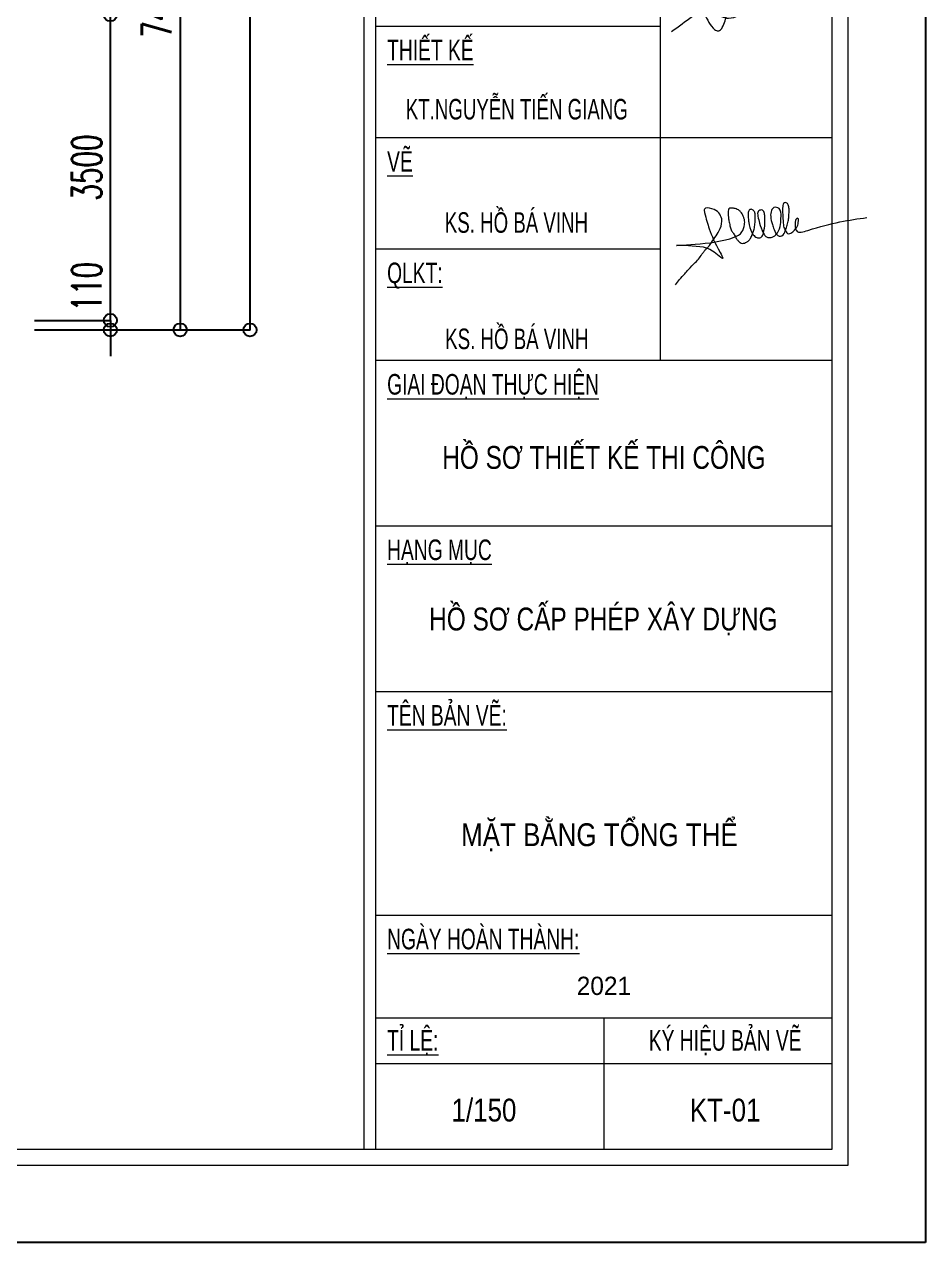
# Model space of a CAD drawing. Header units: millimetres. Extents: x 1832547 to 2001569, y -558009 to -417808.
# Drawn here: x 1920960 to 1931286, y -456633 to -442680 of the extents above; entities that cross this region are included whole.
import ezdxf
from ezdxf.enums import TextEntityAlignment as Align

# ---------------------------------------------------------------- set-up
doc = ezdxf.new("R2010")
doc.units = ezdxf.units.MM
doc.header["$MEASUREMENT"] = 0
doc.layers.get('0').update_dxf_attribs({"linetype": 'CONTINUOUS'})
doc.layers.get('DEFPOINTS').update_dxf_attribs({"linetype": 'CONTINUOUS'})
doc.layers.add('CA.dim 08', color=8, linetype='CONTINUOUS', lineweight=13)
doc.layers.add('CA.thay 145', color=145, linetype='CONTINUOUS', lineweight=18)
doc.styles.add('VH01-VNAVANTH', font='Vhavan.ttf', dxfattribs={"width": 0.8})
doc.styles.add('vietphuong-remark', font='romans.shx', dxfattribs={"width": 0.65})
doc.dimstyles.new('AD-200', dxfattribs={"dimscale": 200, "dimtxt": 1.7, "dimasz": 1.5, "dimexe": 0.01, "dimexo": 0, "dimgap": 0.5, "dimtad": 1, "dimdec": 0, "dimdsep": 46, "dimtxsty": 'vietphuong-remark', "dimblk": 'SMALL', "dimcen": 0, "dimdle": 0.01, "dimclrd": 88, "dimclre": 88, "dimclrt": 2, "dimadec": 0, "dimazin": 0, "dimtfac": 1, "dimtdec": 0, "dimtix": 1, "dimtmove": 2, "dimatfit": 3, "dimldrblk": 'DOTBLANK', "dimfxl": 0.01, "dimtolj": 1, "dimtzin": 0, "dimarcsym": 0})

# ---------------------------------------------------------------- blocks, each defined once
blk = doc.blocks.new('A$C2d76a15f')
at = {"color": 4, "linetype": 'Continuous', "lineweight": 18}
for p, q in [((27498.5, 452.5), (27498.5, 19312.8)), ((1212.4, 452.5), (27498.5, 452.5))]:
    blk.add_line(p, q, dxfattribs=at)
at = {"linetype": 'Continuous', "lineweight": 18, "ltscale": 100}
for p, q in [((24676.8, 545.7), (24676.8, 19219.6)), ((24743.3, 545.7), (24743.3, 19219.6))]:
    blk.add_line(p, q, dxfattribs=at)
for p, q in [((27405.3, 545.7), (27405.3, 19219.6)), ((26405.4, 5144.3), (26405.4, 9041.5)), ((24743.3, 7092.9), (26405.4, 7092.9)), ((24743.3, 6443.4), (27405.3, 6443.4)), ((24743.3, 5793.8), (26405.4, 5793.8)), ((24743.3, 5144.3), (27405.3, 5144.3)), ((24743.3, 4179.3), (27405.3, 4179.3)), ((24743.3, 3214.3), (27405.3, 3214.3)), ((24743.3, 1910), (27405.3, 1910)), ((24743.3, 1311), (27405.3, 1311)), ((26074.3, 1311), (26074.3, 545.7)), ((24743.3, 1044.8), (27405.3, 1044.8)), ((1305.6, 545.7), (27405.3, 545.7))]:
    blk.add_line(p, q)
for points in [[(26469.6, 7061.2), (26716.5, 7234.5), (26863.9, 7310.2), (26877.7, 7315.2), (26880.1, 7315.8), (26882.2, 7315.4), (26872.7, 7309.1), (26835.6, 7293.2), (26801.5, 7278.5), (26748.7, 7258.8), (26724.5, 7256.1), (26652.9, 7266.9), (26603.8, 7291.8), (26569.3, 7319.7), (26545.9, 7347.2), (26538, 7358), (26536.4, 7363), (26536.4, 7363.4), (26537.2, 7364.2), (26545.9, 7356.7), (26564.3, 7332.2), (26598.4, 7276.9), (26654.9, 7175.2), (26680, 7126.8), (26711.3, 7080.9), (26730.6, 7066.7), (26748.5, 7067.1), (26764.8, 7085.5), (26791.1, 7161.9), (26797.4, 7246.2), (26789.5, 7323.5), (26760.6, 7427.5), (26736.8, 7457.1), (26711.3, 7460.9), (26679.6, 7445.4), (26657.4, 7398.7), (26659.9, 7310.6), (26710.5, 7198.7), (26761, 7149.4), (26801.2, 7139.4), (26858.8, 7157.4), (26885.1, 7188.7), (26894.7, 7227.1), (26886.4, 7279.7), (26851.3, 7394.3), (26820.2, 7461.8), (26804.7, 7479), (26795.9, 7482.8), (26794.2, 7481.1), (26795.5, 7472.3), (26826.1, 7415.7), (26873.9, 7338.2), (26903.6, 7300.4), (26926, 7277.8), (26941.5, 7265.6), (26950.6, 7263.2), (26952.2, 7274.1), (26949.6, 7288.2)], [(26491.5, 5584.5), (26516.1, 5616.2), (26545.5, 5647.9), (26567.8, 5673.6), (26607.4, 5714.7), (26631.1, 5741.6), (26651.1, 5769.8), (26662.8, 5785), (26674.3, 5796.7), (26685.1, 5808.4), (26701.6, 5830.7), (26752.1, 5912), (26761.5, 5969.5), (26745, 6003.5), (26704, 6028.1), (26660.5, 6025.7), (26661.7, 6005.8), (26689, 5911.5), (26752, 5773.6), (26768.2, 5740.2), (26707.1, 5781.7), (26654.5, 5803.4), (26503.2, 5814.1), (26833.3, 5861.4), (26879.2, 5892.5), (26894, 5935.4), (26894, 5964.9), (26888.1, 5981.2), (26880.7, 5998.9), (26871.8, 6010.8), (26858.5, 6021.1), (26845.1, 6027), (26824.4, 6031.5), (26815.5, 6031.5), (26808.1, 6031.5), (26800.7, 6021.1), (26799.2, 6006.3), (26799.2, 5996), (26800.7, 5979.7), (26803.7, 5957.5), (26809.6, 5929.4), (26817, 5904.3), (26827.4, 5888), (26839.2, 5868.8), (26849.6, 5851.1), (26861.4, 5837.8), (26868.8, 5830.4), (26883.6, 5825.9), (26905.8, 5833.3), (26919.2, 5842.2), (26931.5, 5859.9), (26942.4, 5884.7), (26950.2, 5908.7), (26953.2, 5925.1), (26956.2, 5954.6), (26956.2, 5978.2), (26956.2, 5998.9), (26948.8, 6016.7), (26933.4, 6024.8), (26925.6, 6023.3), (26916.2, 6006.3), (26916.2, 5981.2), (26918.3, 5955.3), (26922, 5934.5), (26945.8, 5876.2), (26966.5, 5859.9), (26984.3, 5858.5), (27000.8, 5873.2), (27005, 5886.6), (27013, 5942.3), (27012.1, 5983.4), (27009.4, 6006.9), (26993.4, 6020.8), (26975.1, 6012.8), (26972.9, 5984.3), (26982.4, 5944.2), (27003.6, 5888.1), (27027, 5862.5), (27045.9, 5860.4), (27064.2, 5866.2), (27086.6, 5887.2), (27104.8, 5936.6), (27107.4, 5984.3), (27096.6, 6028.7), (27066, 6034.9), (27052.2, 6018.8), (27047.2, 5982.7), (27056.8, 5936.3), (27066.8, 5907.3), (27088.4, 5872.5), (27104.8, 5867.6), (27129.5, 5892.2), (27139.4, 5918.5), (27147.6, 5948.1), (27152.6, 5975.9), (27154.2, 6004), (27154.2, 6027.1), (27149.3, 6050.1), (27137.8, 6063.2), (27127, 6062.6), (27117.4, 6041.6), (27116.4, 6022.3), (27116.9, 6005.4), (27117.9, 5985.5), (27119.7, 5951.4), (27121.3, 5936.6), (27124.6, 5918.5), (27137.8, 5893.9), (27144.3, 5884), (27159.2, 5884), (27180.6, 5897.2), (27202, 5925.1), (27209.7, 5957.5), (27208.5, 5969.5), (27203.6, 5972.8), (27192.3, 5959.4), (27190.1, 5927.7), (27193.7, 5907), (27197, 5900.5), (27264.2, 5901.7), (27607.8, 5976.5)]]:
    blk.add_spline(points, degree=3)
at = {"layer": 'DEFPOINTS', "ltscale": 600}
for p, q in [((27951, 19765.3), (27951, 0)), ((27951, 0), (0, 0))]:
    blk.add_line(p, q, dxfattribs=at)
at = {"color": 140, "linetype": 'Continuous', "lineweight": 18, "style": 'VH01-VNAVANTH', "width": 0.7}
for s, p in [('%%uthiÕt kÕ', (24809.9, 6893.2)), ('%%uvÏ', (24809.9, 6243.7)), ('%%uQLKT:', (24809.9, 5594.2)), ('%%Ugiai ®o¹n thùc hiÖn', (24809.9, 4944.6)), ('%%Uh¹ng môc', (24809.9, 3979.7)), ('%%uTªn b¶n vÏ:', (24809.9, 3014.7)), ('%%uNgµy hoµn thµnh:', (24809.9, 1710.3)), ('%%uTØ lÖ:', (24809.9, 1119.4)), ('ký hiÖu b¶n vÏ', (26336.3, 1119.4))]:
    blk.add_text(s, height=119.79, dxfattribs=at).set_placement(p)
at = {"color": 140, "linetype": 'Continuous', "lineweight": 18, "style": 'VH01-VNAVANTH'}
for s, height, width, p in [('kt.nguyÔn tiÕn giang', 119.79, 0.68, (25566.5, 6548.5)), ('ks. Hå B¸ VINH', 119.79, 0.68, (25564.2, 5887.8)), ('ks. Hå B¸ VINH', 119.79, 0.68, (25566.5, 5209.5)), ('hå s¬ thiÕt kÕ thi c«ng', 133.1, 0.8, (26074.3, 4511.6)), ('hå s¬ cÊp phÐp x©y dùng', 133.1, 0.8, (26071.1, 3569.4))]:
    blk.add_text(s, height=height, dxfattribs=dict(at, width=width)).set_placement(p, align=Align.CENTER)
blk.add_text('2021', height=106.48, dxfattribs=at).set_placement((26074.3, 1444), align=Align.CENTER)
blk = doc.blocks.new('_Small')
at = {"color": 0, "linetype": 'ByBlock', "lineweight": -2}
blk.add_circle((0, 0), 0.25, dxfattribs=at)
blk = doc.blocks.new('*D31')
at = {"layer": 'CA.dim 08', "color": 88, "linetype": 'Continuous', "lineweight": -2, "transparency": 16777216}
for p, q in [((1921076, -442570), (1921947, -442570)), ((1921945, -446072), (1921945, -442568)), ((1921076, -446070), (1921947, -446070))]:
    blk.add_line(p, q, dxfattribs=at)
at = {"layer": 'DEFPOINTS', "color": 0, "transparency": 16777216}
for p in [(1921076, -442570), (1921945, -442570), (1921076, -446070)]:
    blk.add_point(p, dxfattribs=at)
at = {"layer": 'CA.dim 08', "color": 88, "lineweight": -2, "transparency": 16777216, "xscale": 300, "yscale": 300, "zscale": 300}
for p, rotation in [((1921945, -442570), 90), ((1921945, -446070), 270)]:
    blk.add_blockref('_Small', p, dxfattribs=dict(at, rotation=rotation))
at = {"layer": 'CA.dim 08', "color": 2, "transparency": 16777216, "insert": (1921675, -444320), "char_height": 340, "attachment_point": 5, "rotation": 90, "style": 'vietphuong-remark'}
blk.add_mtext('\\A1;3500', dxfattribs=at)
blk = doc.blocks.new('_DotBlank')
at = {"color": 0, "linetype": 'ByBlock', "lineweight": -2}
blk.add_line((-0.5, 0), (-1, 0), dxfattribs=at)
blk.add_circle((0, 0), 0.5, dxfattribs=at)
blk = doc.blocks.new('*D37')
at = {"layer": 'CA.dim 08', "color": 88, "linetype": 'Continuous', "lineweight": -2, "transparency": 16777216}
for p, q in [((1921076, -438730), (1922747, -438730)), ((1922745, -438728), (1922745, -446182)), ((1921076, -446180), (1922747, -446180))]:
    blk.add_line(p, q, dxfattribs=at)
at = {"layer": 'DEFPOINTS', "color": 0, "transparency": 16777216}
for p in [(1921076, -438730), (1921076, -446180), (1922745, -446180)]:
    blk.add_point(p, dxfattribs=at)
at = {"layer": 'CA.dim 08', "color": 88, "lineweight": -2, "transparency": 16777216, "xscale": 300, "yscale": 300, "zscale": 300}
for p, rotation in [((1922745, -438730), 90), ((1922745, -446180), 270)]:
    blk.add_blockref('_Small', p, dxfattribs=dict(at, rotation=rotation))
at = {"layer": 'CA.dim 08', "color": 2, "transparency": 16777216, "insert": (1922475, -442455), "char_height": 340, "attachment_point": 5, "rotation": 90, "style": 'vietphuong-remark'}
blk.add_mtext('\\A1;7450', dxfattribs=at)
blk = doc.blocks.new('*D48')
at = {"layer": 'CA.dim 08', "color": 88, "linetype": 'Continuous', "lineweight": -2, "transparency": 16777216}
for p, q in [((1921945, -446070), (1921945, -445770)), ((1921076, -446070), (1921947, -446070)), ((1921076, -446180), (1921947, -446180)), ((1921945, -446070), (1921945, -446180)), ((1921945, -446180), (1921945, -446480))]:
    blk.add_line(p, q, dxfattribs=at)
at = {"layer": 'DEFPOINTS', "color": 0, "transparency": 16777216}
for p in [(1921076, -446070), (1921076, -446180), (1921945, -446180)]:
    blk.add_point(p, dxfattribs=at)
at = {"layer": 'CA.dim 08', "color": 88, "lineweight": -2, "transparency": 16777216, "xscale": 300, "yscale": 300, "zscale": 300}
for p, rotation in [((1921945, -446070), 270), ((1921945, -446180), 90)]:
    blk.add_blockref('_Small', p, dxfattribs=dict(at, rotation=rotation))
at = {"layer": 'CA.dim 08', "color": 2, "transparency": 16777216, "insert": (1921675, -445685), "char_height": 340, "attachment_point": 5, "rotation": 90, "style": 'vietphuong-remark'}
blk.add_mtext('\\A1;110', dxfattribs=at)
blk = doc.blocks.new('*D58')
at = {"layer": 'CA.dim 08', "color": 88, "linetype": 'Continuous', "lineweight": -2, "transparency": 16777216}
for p, q in [((1921076, -428980), (1923547, -428980)), ((1923545, -428978), (1923545, -446182)), ((1921076, -446180), (1923547, -446180))]:
    blk.add_line(p, q, dxfattribs=at)
at = {"layer": 'DEFPOINTS', "color": 0, "transparency": 16777216}
for p in [(1921076, -428980), (1921076, -446180), (1923545, -446180)]:
    blk.add_point(p, dxfattribs=at)
at = {"layer": 'CA.dim 08', "color": 88, "lineweight": -2, "transparency": 16777216, "xscale": 300, "yscale": 300, "zscale": 300}
for p, rotation in [((1923545, -428980), 90), ((1923545, -446180), 270)]:
    blk.add_blockref('_Small', p, dxfattribs=dict(at, rotation=rotation))
at = {"layer": 'CA.dim 08', "color": 2, "transparency": 16777216, "insert": (1923275, -437580), "char_height": 340, "attachment_point": 5, "rotation": 90, "style": 'vietphuong-remark'}
blk.add_mtext('\\A1;17200', dxfattribs=at)

msp = doc.modelspace()

# ---------------------------------------------------------------- block references
at = {"layer": 'CA.thay 145', "xscale": 1.964289491847008, "yscale": 1.964289491847008, "zscale": 1.964289491847008}
msp.add_blockref('A$C2d76a15f', (1876382.2, -456632.6), dxfattribs=at)

# ---------------------------------------------------------------- texts
at = {"color": 5, "linetype": 'Continuous', "lineweight": 18, "style": 'VH01-VNAVANTH', "width": 0.85}
for s, height, p in [('mÆt b»ng tæng thÓ', 261.447, (1927548.8, -452091.7)), ('1/150', 261.45, (1926225.8, -455245.6)), ('kt-01', 261.45, (1928988.9, -455245.6))]:
    msp.add_text(s, height=height, dxfattribs=at).set_placement(p, align=Align.CENTER)

# ---------------------------------------------------------------- dimensions: what is measured, and where the dimension line sits
at = {"layer": 'CA.dim 08'}
for base, p1, p2, picture, middle in [((1923544.7, -446180), (1921075.7, -428980), (1921075.7, -446180), '*D58', (1923274.7, -437580)), ((1922744.7, -446180), (1921075.7, -438730), (1921075.7, -446180), '*D37', (1922474.7, -442455)), ((1921944.7, -442570), (1921075.7, -446070), (1921075.7, -442570), '*D31', (1921674.7, -444320))]:
    dim = msp.add_linear_dim(base=base, p1=p1, p2=p2, angle=90, dimstyle='AD-200', dxfattribs=at)
    dim.commit()
    dim.dimension.update_dxf_attribs({"geometry": picture, "text_midpoint": middle})
dim = msp.add_linear_dim(base=(1921944.7, -446180), p1=(1921075.7, -446070), p2=(1921075.7, -446180), angle=90, dimstyle='AD-200', dxfattribs=at)
dim.commit()
dim.dimension.update_dxf_attribs({"geometry": '*D48', "text_midpoint": (1921674.7, -445685.2), "dimtype": 160})

doc.saveas('drawing.dxf')
